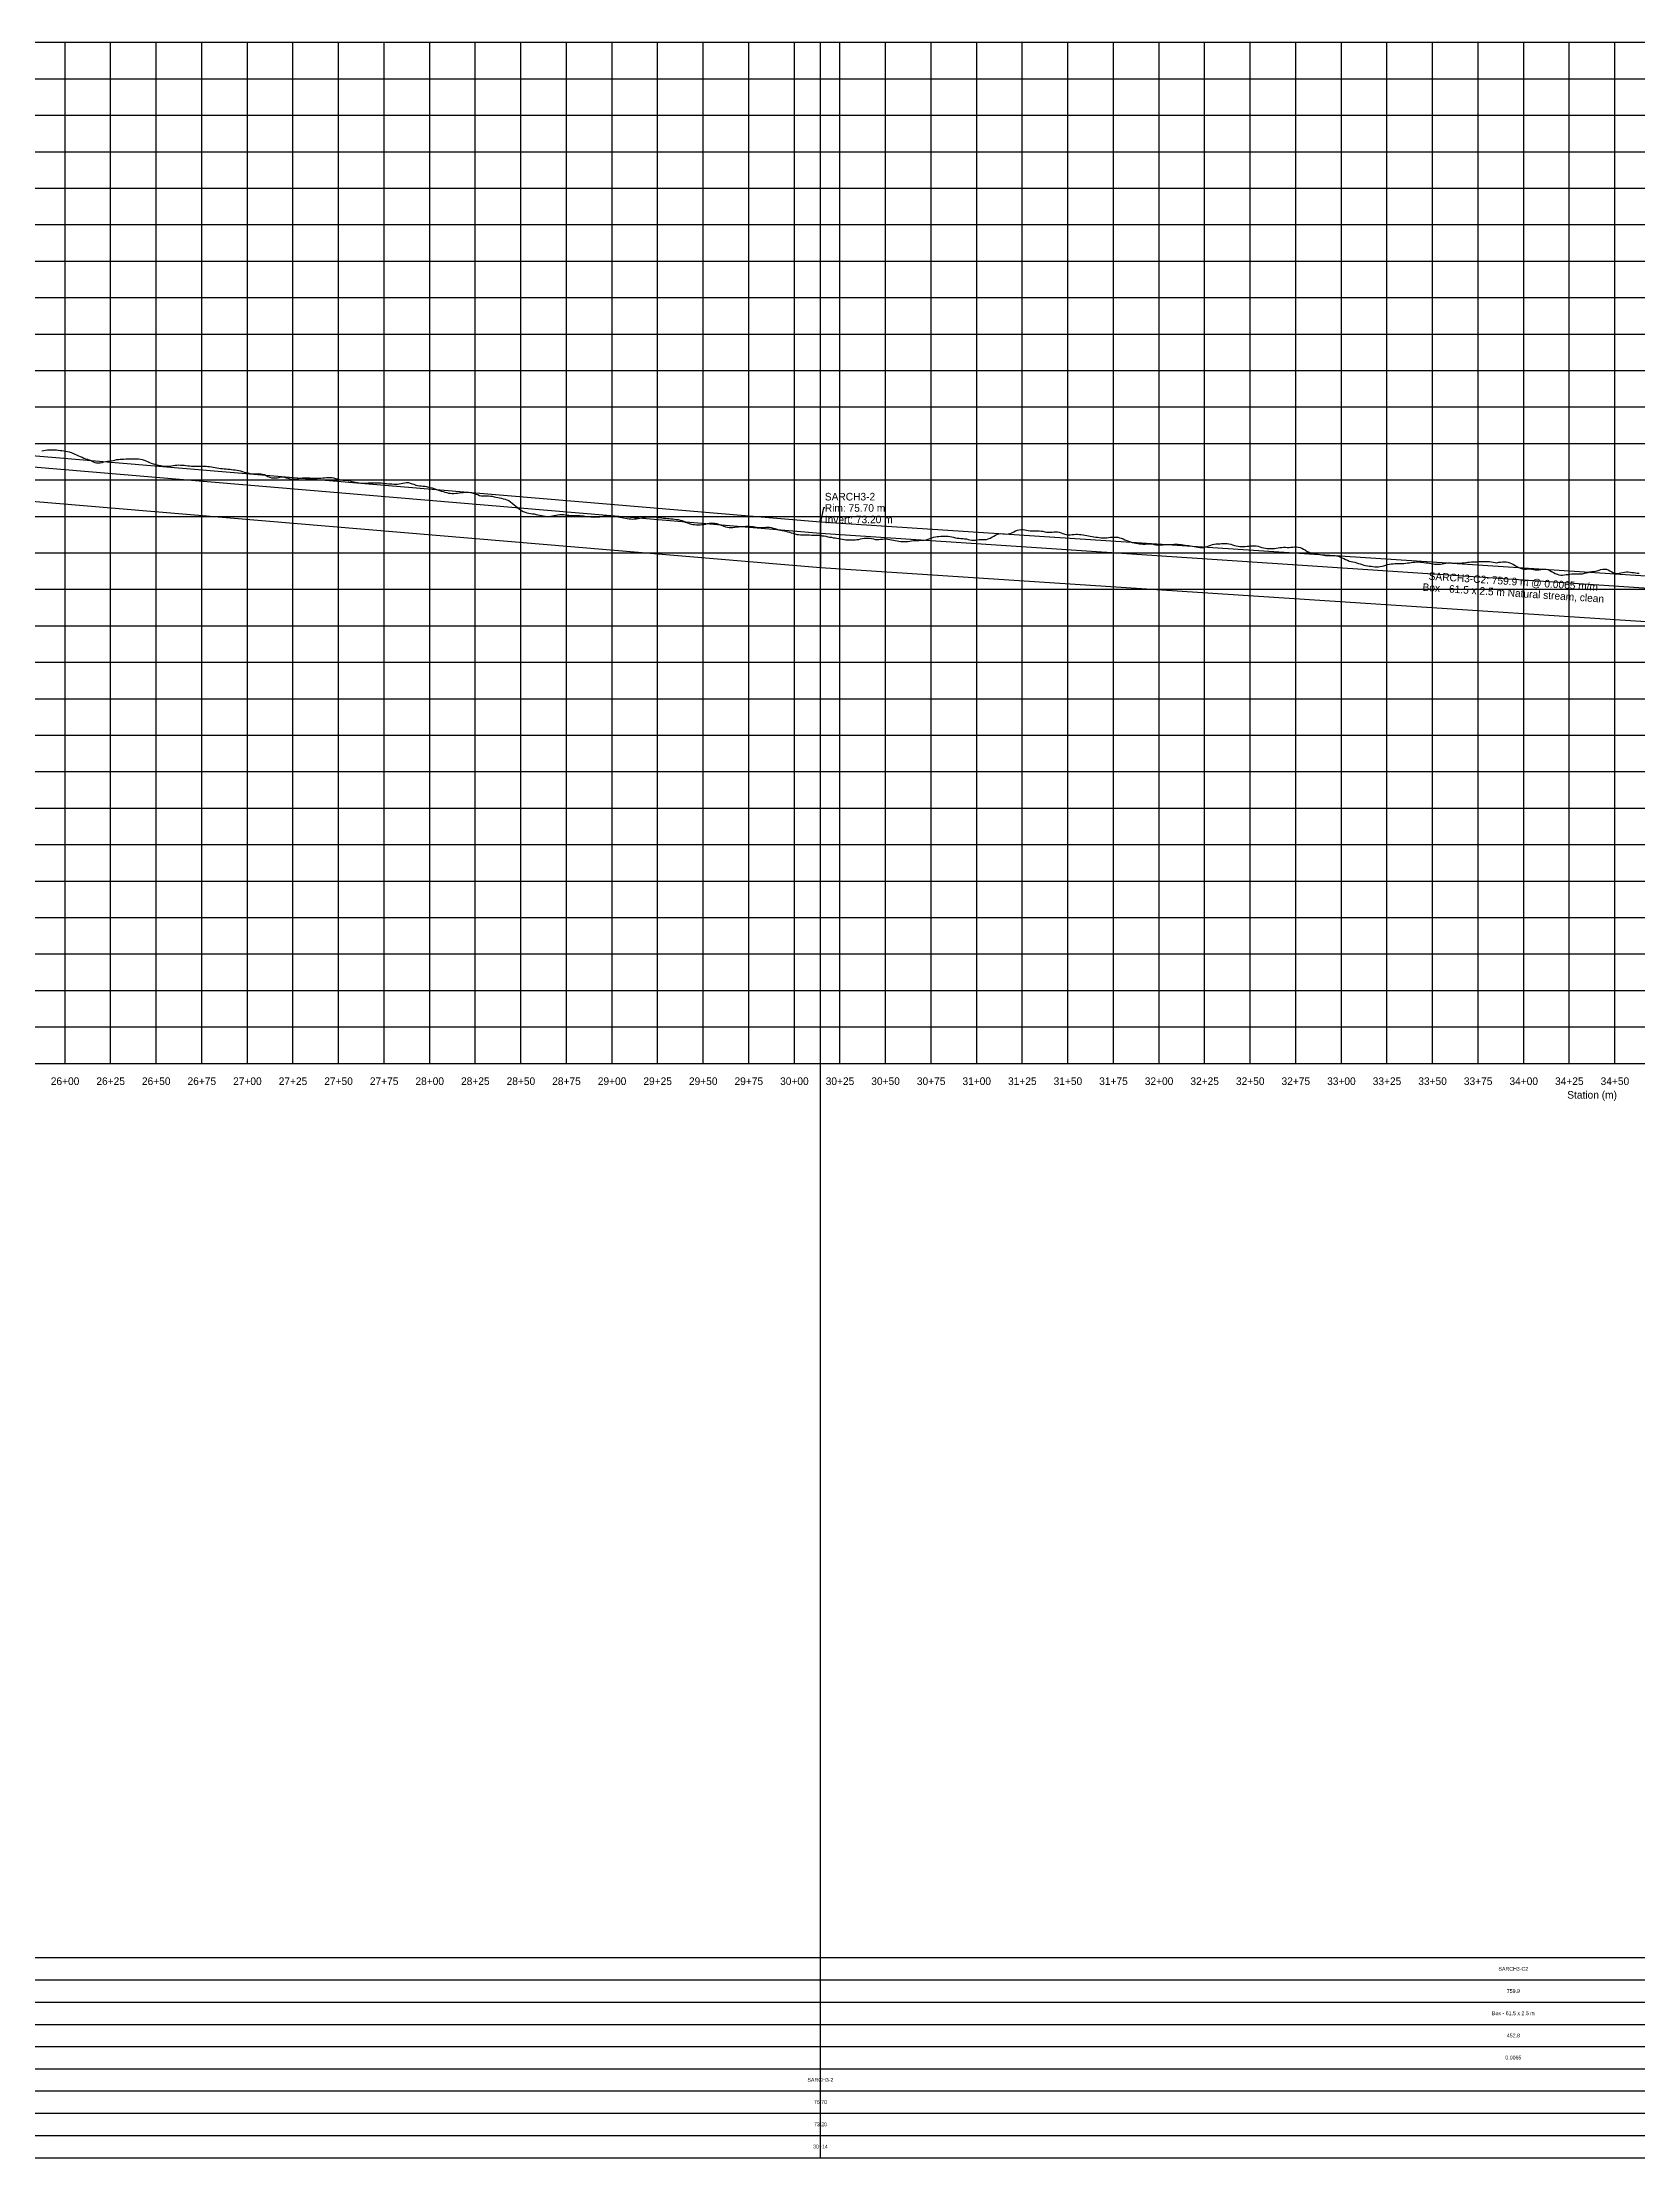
# Model space of a CAD drawing. Extents: x -64 to 6906, y -140 to 1027.
# Drawn here: x 2588 to 3462, y -140 to 1020 of the extents above; entities that cross this region are included whole.
import ezdxf
from ezdxf.enums import TextEntityAlignment as Align

# ---------------------------------------------------------------- set-up
doc = ezdxf.new("R2010")
doc.units = 0
for name, color, linetype in [('Annotation', 7, 'Continuous'), ('Annotation_Table', 254, 'Continuous'), ('Crown', 7, 'Continuous'), ('Grid', 254, 'Continuous'), ('Grid_Text', 7, 'Continuous'), ('Ground_Elevation', 3, 'Continuous'), ('Hydraulic_Grade', 5, 'Continuous'), ('Invert', 7, 'Continuous'), ('Structure', 7, 'Continuous')]:
    doc.layers.add(name, color=color, linetype=linetype)

msp = doc.modelspace()

# ---------------------------------------------------------------- linework, layer by layer
at = {"layer": 'Annotation', "color": 0}
msp.add_lwpolyline([(3014.3, 757), (3014.1, 758), (3014.9, 757.8)], close=True, dxfattribs=at)
msp.add_lwpolyline([(3016.7, 764.6), (3016, 764.6), (3014.3, 757)], dxfattribs=at)
at = {"layer": 'Annotation_Table', "color": 254}
for points in [[(3014.3, -140.2), (3014.3, 1020)], [(-25, -30.5), (6874.9, -30.5)], [(-25, -42.7), (6874.9, -42.7)], [(-25, -54.9), (6874.9, -54.9)], [(-25, -67.1), (6874.9, -67.1)], [(-25, -79.2), (6874.9, -79.2)], [(-25, -91.4), (6874.9, -91.4)], [(-25, -103.6), (6874.9, -103.6)], [(-25, -115.8), (6874.9, -115.8)], [(-25, -128), (6874.9, -128)], [(-25, -140.2), (6874.9, -140.2)]]:
    msp.add_lwpolyline(points, dxfattribs=at)
at = {"layer": 'Crown', "color": 0}
for points in [[(0, 1010.5), (3014.3, 757)], [(3014.3, 757), (3014.3, 757)], [(3014.3, 757), (3774.2, 707.3)]]:
    msp.add_lwpolyline(points, dxfattribs=at)
at = {"layer": 'Grid', "color": 254}
for points in [[(-25, 1020), (6875, 1020)], [(2600, 460), (2600, 1020)], [(2625, 460), (2625, 1020)], [(2650, 460), (2650, 1020)], [(2675, 460), (2675, 1020)], [(2700, 460), (2700, 1020)], [(2725, 460), (2725, 1020)], [(2750, 460), (2750, 1020)], [(2775, 460), (2775, 1020)], [(2800, 460), (2800, 1020)], [(2825, 460), (2825, 1020)], [(2850, 460), (2850, 1020)], [(2875, 460), (2875, 1020)], [(2900, 460), (2900, 1020)], [(2925, 460), (2925, 1020)], [(2950, 460), (2950, 1020)], [(2975, 460), (2975, 1020)], [(3000, 460), (3000, 1020)], [(3025, 460), (3025, 1020)], [(3050, 460), (3050, 1020)], [(3075, 460), (3075, 1020)], [(3100, 460), (3100, 1020)], [(3125, 460), (3125, 1020)], [(3150, 460), (3150, 1020)], [(3175, 460), (3175, 1020)], [(3200, 460), (3200, 1020)], [(3225, 460), (3225, 1020)], [(3250, 460), (3250, 1020)], [(3275, 460), (3275, 1020)], [(3300, 460), (3300, 1020)], [(3325, 460), (3325, 1020)], [(3350, 460), (3350, 1020)], [(3375, 460), (3375, 1020)], [(3400, 460), (3400, 1020)], [(3425, 460), (3425, 1020)], [(3450, 460), (3450, 1020)], [(-25, 1000), (6875, 1000)], [(-25, 980), (6875, 980)], [(-25, 960), (6875, 960)], [(-25, 940), (6875, 940)], [(-25, 920), (6875, 920)], [(-25, 900), (6875, 900)], [(-25, 880), (6875, 880)], [(-25, 860), (6875, 860)], [(-25, 840), (6875, 840)], [(-25, 820), (6875, 820)], [(-25, 800), (6875, 800)], [(-25, 780), (6875, 780)], [(-25, 760), (6875, 760)], [(-25, 740), (6875, 740)], [(-25, 720), (6875, 720)], [(-25, 700), (6875, 700)], [(-25, 680), (6875, 680)], [(-25, 660), (6875, 660)], [(-25, 640), (6875, 640)], [(-25, 620), (6875, 620)], [(-25, 600), (6875, 600)], [(-25, 580), (6875, 580)], [(-25, 560), (6875, 560)], [(-25, 540), (6875, 540)], [(-25, 520), (6875, 520)], [(-25, 500), (6875, 500)], [(-25, 480), (6875, 480)], [(-25, 460), (6875, 460)]]:
    msp.add_lwpolyline(points, dxfattribs=at)
at = {"layer": 'Ground_Elevation', "color": 3}
msp.add_lwpolyline([(2587.3, 796), (2588.3, 796.2), (2589.3, 796.3), (2590.3, 796.4), (2591.3, 796.5), (2592.3, 796.5), (2593.3, 796.5), (2594.3, 796.5), (2595.3, 796.4), (2596.3, 796.3), (2597.3, 796.2), (2598.3, 796.1), (2599.3, 796), (2600.3, 795.8), (2601.3, 795.6), (2602.3, 795.4), (2603.3, 795), (2604.3, 794.6), (2605.3, 794.2), (2606.3, 793.7), (2607.3, 793.2), (2608.3, 792.8), (2609.3, 792.4), (2610.3, 791.9), (2611.3, 791.6), (2612.3, 791.3), (2613.3, 791), (2614.3, 790.6), (2615.3, 790), (2616.3, 789.6), (2617.3, 789.3), (2618.3, 789.3), (2619.3, 789.4), (2620.3, 789.6), (2621.3, 789.9), (2622.3, 790.1), (2623.3, 790.2), (2624.3, 790.3), (2625.3, 790.5), (2626.3, 790.7), (2627.3, 790.9), (2628.3, 791.1), (2629.3, 791.2), (2630.3, 791.3), (2631.3, 791.4), (2632.3, 791.4), (2633.3, 791.5), (2634.3, 791.5), (2635.3, 791.5), (2636.3, 791.5), (2637.3, 791.5), (2638.3, 791.6), (2639.3, 791.6), (2640.3, 791.6), (2641.3, 791.4), (2642.3, 791.2), (2643.3, 790.8), (2644.3, 790.4), (2645.3, 790), (2646.3, 789.6), (2647.3, 789.2), (2648.3, 788.9), (2649.3, 788.6), (2650.3, 788.3), (2651.3, 788.1), (2652.3, 787.9), (2653.3, 787.7), (2654.3, 787.6), (2655.3, 787.5), (2656.3, 787.5), (2657.3, 787.6), (2658.3, 787.7), (2659.3, 787.9), (2660.3, 788), (2661.3, 788.1), (2662.3, 788.2), (2663.3, 788.1), (2664.3, 788.1), (2665.3, 788), (2666.3, 787.9), (2667.3, 787.8), (2668.3, 787.7), (2669.3, 787.6), (2670.3, 787.5), (2671.3, 787.5), (2672.3, 787.5), (2673.3, 787.5), (2674.3, 787.6), (2675.3, 787.6), (2676.3, 787.6), (2677.3, 787.5), (2678.3, 787.4), (2679.3, 787.3), (2680.3, 787.1), (2681.3, 786.9), (2682.3, 786.8), (2683.3, 786.6), (2684.3, 786.5), (2685.3, 786.3), (2686.3, 786.2), (2687.3, 786.1), (2688.3, 786), (2689.3, 785.9), (2690.3, 785.8), (2691.3, 785.7), (2692.3, 785.6), (2693.3, 785.5), (2694.3, 785.3), (2695.3, 785.1), (2696.3, 784.9), (2697.3, 784.6), (2698.3, 784.3), (2699.3, 784), (2700.3, 783.8), (2701.3, 783.5), (2702.3, 783.4), (2703.3, 783.3), (2704.3, 783.3), (2705.3, 783.4), (2706.3, 783.5), (2707.3, 783.4), (2708.3, 783.2), (2709.3, 782.9), (2710.3, 782.4), (2711.3, 781.9), (2712.3, 781.5), (2713.3, 781.2), (2714.3, 781.1), (2715.3, 781.1), (2716.3, 781.2), (2717.3, 781.4), (2718.3, 781.6), (2719.3, 781.6), (2720.3, 781.5), (2721.3, 781.2), (2722.3, 780.9), (2723.3, 780.6), (2724.3, 780.4), (2725.3, 780.4), (2726.3, 780.4), (2727.3, 780.5), (2728.3, 780.7), (2729.3, 780.9), (2730.3, 781.1), (2731.3, 781.2), (2732.3, 781.2), (2733.3, 781.2), (2734.3, 781.1), (2735.3, 781), (2736.3, 780.9), (2737.3, 780.9), (2738.3, 780.9), (2739.3, 780.9), (2740.3, 781), (2741.3, 781.1), (2742.3, 781.1), (2743.3, 781.3), (2744.3, 781.4), (2745.3, 781.4), (2746.3, 781.3), (2747.3, 781.1), (2748.3, 780.8), (2749.3, 780.5), (2750.3, 780.2), (2751.3, 780), (2752.3, 779.9), (2753.3, 779.8), (2754.3, 779.8), (2755.3, 779.7), (2756.3, 779.5), (2757.3, 779.2), (2758.3, 779), (2759.3, 778.8), (2760.3, 778.5), (2761.3, 778.4), (2762.3, 778.2), (2763.3, 778.2), (2764.3, 778.2), (2765.3, 778.2), (2766.3, 778.3), (2767.3, 778.3), (2768.3, 778.4), (2769.3, 778.4), (2770.3, 778.4), (2771.3, 778.4), (2772.3, 778.4), (2773.3, 778.3), (2774.3, 778.2), (2775.3, 778.1), (2776.3, 778), (2777.3, 777.9), (2778.3, 777.8), (2779.3, 777.8), (2780.3, 777.7), (2781.3, 777.6), (2782.3, 777.7), (2783.3, 777.8), (2784.3, 778), (2785.3, 778.2), (2786.3, 778.4), (2787.3, 778.5), (2788.3, 778.5), (2789.3, 778.2), (2790.3, 777.9), (2791.3, 777.6), (2792.3, 777.2), (2793.3, 777), (2794.3, 776.8), (2795.3, 776.7), (2796.3, 776.6), (2797.3, 776.5), (2798.3, 776.3), (2799.3, 776.1), (2800.3, 775.9), (2801.3, 775.6), (2802.3, 775.2), (2803.3, 774.9), (2804.3, 774.5), (2805.3, 774.2), (2806.3, 773.8), (2807.3, 773.6), (2808.3, 773.3), (2809.3, 773.1), (2810.3, 772.8), (2811.3, 772.7), (2812.3, 772.6), (2813.3, 772.6), (2814.3, 772.7), (2815.3, 772.8), (2816.3, 772.9), (2817.3, 773), (2818.3, 773.1), (2819.3, 773.2), (2820.3, 773.2), (2821.3, 773.2), (2822.3, 773.1), (2823.3, 772.9), (2824.3, 772.6), (2825.3, 772.2), (2826.3, 771.9), (2827.3, 771.5), (2828.3, 771.3), (2829.3, 771.2), (2830.3, 771.2), (2831.3, 771.2), (2832.3, 771.2), (2833.3, 771.1), (2834.3, 771), (2835.3, 770.8), (2836.3, 770.6), (2837.3, 770.3), (2838.3, 770.1), (2839.3, 769.9), (2840.3, 769.7), (2841.3, 769.5), (2842.3, 769.1), (2843.3, 768.7), (2844.3, 768), (2845.3, 767.2), (2846.3, 766.4), (2847.3, 765.5), (2848.3, 764.6), (2849.3, 763.9), (2850.3, 763.2), (2851.3, 762.7), (2852.3, 762.3), (2853.3, 762), (2854.3, 761.8), (2855.3, 761.6), (2856.3, 761.4), (2857.3, 761.3), (2858.3, 761.1), (2859.3, 760.9), (2860.3, 760.7), (2861.3, 760.5), (2862.3, 760.2), (2863.3, 760.1), (2864.3, 760), (2865.3, 760), (2866.3, 760.1), (2867.3, 760.3), (2868.3, 760.5), (2869.3, 760.7), (2870.3, 760.9), (2871.3, 761), (2872.3, 761.1), (2873.3, 761), (2874.3, 760.9), (2875.3, 760.7), (2876.3, 760.6), (2877.3, 760.4), (2878.3, 760.4), (2879.3, 760.4), (2880.3, 760.4), (2881.3, 760.4), (2882.3, 760.4), (2883.3, 760.3), (2884.3, 760.2), (2885.3, 760.1), (2886.3, 760), (2887.3, 759.9), (2888.3, 759.8), (2889.3, 759.7), (2890.3, 759.6), (2891.3, 759.7), (2892.3, 759.7), (2893.3, 759.8), (2894.3, 760), (2895.3, 760.1), (2896.3, 760.2), (2897.3, 760.3), (2898.3, 760.2), (2899.3, 760.2), (2900.3, 760.1), (2901.3, 760), (2902.3, 759.9), (2903.3, 759.7), (2904.3, 759.6), (2905.3, 759.4), (2906.3, 759.2), (2907.3, 759), (2908.3, 758.8), (2909.3, 758.7), (2910.3, 758.6), (2911.3, 758.5), (2912.3, 758.6), (2913.3, 758.7), (2914.3, 758.8), (2915.3, 759), (2916.3, 759.2), (2917.3, 759.4), (2918.3, 759.6), (2919.3, 759.7), (2920.3, 759.8), (2921.3, 759.8), (2922.3, 759.8), (2923.3, 759.7), (2924.3, 759.5), (2925.3, 759.4), (2926.3, 759.3), (2927.3, 759.2), (2928.3, 759.1), (2929.3, 759), (2930.3, 758.9), (2931.3, 758.8), (2932.3, 758.7), (2933.3, 758.6), (2934.3, 758.5), (2935.3, 758.3), (2936.3, 758.2), (2937.3, 758), (2938.3, 757.7), (2939.3, 757.3), (2940.3, 756.9), (2941.3, 756.5), (2942.3, 756.1), (2943.3, 755.8), (2944.3, 755.6), (2945.3, 755.5), (2946.3, 755.4), (2947.3, 755.4), (2948.3, 755.4), (2949.3, 755.5), (2950.3, 755.6), (2951.3, 755.8), (2952.3, 756.1), (2953.3, 756.3), (2954.3, 756.4), (2955.3, 756.3), (2956.3, 756.2), (2957.3, 756), (2958.3, 755.7), (2959.3, 755.3), (2960.3, 754.9), (2961.3, 754.6), (2962.3, 754.3), (2963.3, 754.1), (2964.3, 753.9), (2965.3, 753.9), (2966.3, 753.9), (2967.3, 754), (2968.3, 754.2), (2969.3, 754.3), (2970.3, 754.4), (2971.3, 754.5), (2972.3, 754.5), (2973.3, 754.6), (2974.3, 754.6), (2975.3, 754.6), (2976.3, 754.5), (2977.3, 754.4), (2978.3, 754.2), (2979.3, 754), (2980.3, 753.9), (2981.3, 753.8), (2982.3, 753.9), (2983.3, 753.9), (2984.3, 754), (2985.3, 754), (2986.3, 754), (2987.3, 753.8), (2988.3, 753.5), (2989.3, 753.3), (2990.3, 753), (2991.3, 752.7), (2992.3, 752.5), (2993.3, 752.2), (2994.3, 752), (2995.3, 751.8), (2996.3, 751.5), (2997.3, 751.3), (2998.3, 751), (2999.3, 750.7), (3000.3, 750.4), (3001.3, 750.1), (3002.3, 750), (3003.3, 749.9), (3004.3, 749.9), (3005.3, 749.9), (3006.3, 749.9), (3007.3, 749.8), (3008.3, 749.8), (3009.3, 749.7), (3010.3, 749.6), (3011.3, 749.6), (3012.3, 749.6), (3013.3, 749.6), (3014.3, 749.6), (3015.3, 749.4), (3016.3, 749.3), (3017.3, 749.1), (3018.3, 748.8), (3019.3, 748.6), (3020.3, 748.5), (3021.3, 748.3), (3022.3, 748.2), (3023.3, 748), (3024.3, 747.9), (3025.3, 747.7), (3026.3, 747.5), (3027.3, 747.3), (3028.3, 747.2), (3029.3, 747.1), (3030.3, 747.1), (3031.3, 747.2), (3032.3, 747.2), (3033.3, 747.2), (3034.3, 747.3), (3035.3, 747.4), (3036.3, 747.6), (3037.3, 747.8), (3038.3, 748), (3039.3, 748.1), (3040.3, 748.1), (3041.3, 748), (3042.3, 747.8), (3043.3, 747.6), (3044.3, 747.4), (3045.3, 747.4), (3046.3, 747.4), (3047.3, 747.5), (3048.3, 747.5), (3049.3, 747.6), (3050.3, 747.6), (3051.3, 747.5), (3052.3, 747.4), (3053.3, 747.2), (3054.3, 747), (3055.3, 746.8), (3056.3, 746.6), (3057.3, 746.4), (3058.3, 746.3), (3059.3, 746.2), (3060.3, 746.2), (3061.3, 746.2), (3062.3, 746.3), (3063.3, 746.4), (3064.3, 746.6), (3065.3, 746.7), (3066.3, 746.8), (3067.3, 746.8), (3068.3, 746.8), (3069.3, 746.9), (3070.3, 746.9), (3071.3, 747), (3072.3, 747.2), (3073.3, 747.5), (3074.3, 747.8), (3075.3, 748.2), (3076.3, 748.5), (3077.3, 748.8), (3078.3, 748.9), (3079.3, 749), (3080.3, 749.1), (3081.3, 749.2), (3082.3, 749.2), (3083.3, 749.2), (3084.3, 749.2), (3085.3, 749), (3086.3, 748.8), (3087.3, 748.5), (3088.3, 748.3), (3089.3, 748.1), (3090.3, 748), (3091.3, 747.9), (3092.3, 747.8), (3093.3, 747.7), (3094.3, 747.6), (3095.3, 747.4), (3096.3, 747.2), (3097.3, 747), (3098.3, 746.9), (3099.3, 747), (3100.3, 747.1), (3101.3, 747.3), (3102.3, 747.4), (3103.3, 747.4), (3104.3, 747.4), (3105.3, 747.4), (3106.3, 747.6), (3107.3, 748), (3108.3, 748.5), (3109.3, 749.1), (3110.3, 749.7), (3111.3, 750.2), (3112.3, 750.5), (3113.3, 750.6), (3114.3, 750.5), (3115.3, 750.4), (3116.3, 750.3), (3117.3, 750.4), (3118.3, 750.6), (3119.3, 751), (3120.3, 751.5), (3121.3, 752), (3122.3, 752.5), (3123.3, 752.7), (3124.3, 752.8), (3125.3, 752.8), (3126.3, 752.6), (3127.3, 752.5), (3128.3, 752.2), (3129.3, 752.1), (3130.3, 752), (3131.3, 752), (3132.3, 752), (3133.3, 752), (3134.3, 752), (3135.3, 751.9), (3136.3, 751.8), (3137.3, 751.5), (3138.3, 751.4), (3139.3, 751.3), (3140.3, 751.3), (3141.3, 751.4), (3142.3, 751.6), (3143.3, 751.6), (3144.3, 751.6), (3145.3, 751.4), (3146.3, 751), (3147.3, 750.6), (3148.3, 750.3), (3149.3, 750.1), (3150.3, 749.9), (3151.3, 749.9), (3152.3, 750), (3153.3, 750.1), (3154.3, 750.2), (3155.3, 750.2), (3156.3, 750.1), (3157.3, 750), (3158.3, 749.8), (3159.3, 749.7), (3160.3, 749.5), (3161.3, 749.4), (3162.3, 749.2), (3163.3, 749), (3164.3, 748.8), (3165.3, 748.6), (3166.3, 748.5), (3167.3, 748.4), (3168.3, 748.3), (3169.3, 748.2), (3170.3, 748.3), (3171.3, 748.3), (3172.3, 748.4), (3173.3, 748.5), (3174.3, 748.6), (3175.3, 748.6), (3176.3, 748.6), (3177.3, 748.5), (3178.3, 748.3), (3179.3, 748), (3180.3, 747.6), (3181.3, 747.2), (3182.3, 746.8), (3183.3, 746.4), (3184.3, 746), (3185.3, 745.7), (3186.3, 745.5), (3187.3, 745.3), (3188.3, 745.1), (3189.3, 745), (3190.3, 744.9), (3191.3, 744.8), (3192.3, 744.8), (3193.3, 744.9), (3194.3, 744.9), (3195.3, 744.9), (3196.3, 744.9), (3197.3, 744.6), (3198.3, 744.4), (3199.3, 744.4), (3200.3, 744.3), (3201.3, 744.4), (3202.3, 744.4), (3203.3, 744.5), (3204.3, 744.5), (3205.3, 744.5), (3206.3, 744.6), (3207.3, 744.6), (3208.3, 744.7), (3209.3, 744.8), (3210.3, 744.7), (3211.3, 744.6), (3212.3, 744.5), (3213.3, 744.3), (3214.3, 744.2), (3215.3, 744.1), (3216.3, 744), (3217.3, 743.9), (3218.3, 743.7), (3219.3, 743.5), (3220.3, 743.2), (3221.3, 743.1), (3222.3, 743), (3223.3, 742.9), (3224.3, 743), (3225.3, 743.2), (3226.3, 743.5), (3227.3, 743.9), (3228.3, 744.2), (3229.3, 744.5), (3230.3, 744.7), (3231.3, 744.9), (3232.3, 745), (3233.3, 745), (3234.3, 745.1), (3235.3, 745.1), (3236.3, 745.2), (3237.3, 745.1), (3238.3, 744.9), (3239.3, 744.7), (3240.3, 744.4), (3241.3, 744.1), (3242.3, 743.8), (3243.3, 743.6), (3244.3, 743.4), (3245.3, 743.4), (3246.3, 743.4), (3247.3, 743.5), (3248.3, 743.6), (3249.3, 743.7), (3250.3, 743.8), (3251.3, 743.9), (3252.3, 743.9), (3253.3, 743.8), (3254.3, 743.6), (3255.3, 743.3), (3256.3, 742.9), (3257.3, 742.7), (3258.3, 742.5), (3259.3, 742.4), (3260.3, 742.3), (3261.3, 742.3), (3262.3, 742.4), (3263.3, 742.4), (3264.3, 742.5), (3265.3, 742.7), (3266.3, 742.9), (3267.3, 743), (3268.3, 743.1), (3269.3, 743.1), (3270.3, 743), (3271.3, 743), (3272.3, 743.1), (3273.3, 743.1), (3274.3, 743.2), (3275.3, 743.2), (3276.3, 743.1), (3277.3, 742.9), (3278.3, 742.5), (3279.3, 742), (3280.3, 741.4), (3281.3, 740.8), (3282.3, 740.4), (3283.3, 740), (3284.3, 739.8), (3285.3, 739.6), (3286.3, 739.4), (3287.3, 739.3), (3288.3, 739.1), (3289.3, 738.9), (3290.3, 738.7), (3291.3, 738.6), (3292.3, 738.5), (3293.3, 738.5), (3294.3, 738.5), (3295.3, 738.5), (3296.3, 738.5), (3297.3, 738.4), (3298.3, 738.1), (3299.3, 737.8), (3300.3, 737.3), (3301.3, 736.8), (3302.3, 736.3), (3303.3, 735.9), (3304.3, 735.5), (3305.3, 735.3), (3306.3, 735.1), (3307.3, 734.8), (3308.3, 734.6), (3309.3, 734.2), (3310.3, 733.9), (3311.3, 733.6), (3312.3, 733.2), (3313.3, 733), (3314.3, 732.8), (3315.3, 732.6), (3316.3, 732.6), (3317.3, 732.5), (3318.3, 732.4), (3319.3, 732.4), (3320.3, 732.4), (3321.3, 732.5), (3322.3, 732.7), (3323.3, 732.9), (3324.3, 733.3), (3325.3, 733.6), (3326.3, 733.8), (3327.3, 734), (3328.3, 734), (3329.3, 734.1), (3330.3, 734.1), (3331.3, 734.1), (3332.3, 734.1), (3333.3, 734.2), (3334.3, 734.2), (3335.3, 734.4), (3336.3, 734.5), (3337.3, 734.6), (3338.3, 734.7), (3339.3, 734.8), (3340.3, 734.9), (3341.3, 735), (3342.3, 735), (3343.3, 734.9), (3344.3, 734.8), (3345.3, 734.7), (3346.3, 734.6), (3347.3, 734.5), (3348.3, 734.3), (3349.3, 734.2), (3350.3, 734), (3351.3, 733.8), (3352.3, 733.7), (3353.3, 733.7), (3354.3, 733.8), (3355.3, 734), (3356.3, 734.2), (3357.3, 734.3), (3358.3, 734.5), (3359.3, 734.5), (3360.3, 734.5), (3361.3, 734.4), (3362.3, 734.3), (3363.3, 734.3), (3364.3, 734.3), (3365.3, 734.4), (3366.3, 734.5), (3367.3, 734.6), (3368.3, 734.7), (3369.3, 734.9), (3370.3, 734.9), (3371.3, 735), (3372.3, 735), (3373.3, 735), (3374.3, 735.1), (3375.3, 735.2), (3376.3, 735.3), (3377.3, 735.3), (3378.3, 735.3), (3379.3, 735.3), (3380.3, 735.2), (3381.3, 735.2), (3382.3, 735), (3383.3, 734.8), (3384.3, 734.7), (3385.3, 734.6), (3386.3, 734.8), (3387.3, 734.9), (3388.3, 735.1), (3389.3, 735.1), (3390.3, 735), (3391.3, 734.8), (3392.3, 734.5), (3393.3, 734.1), (3394.3, 733.6), (3395.3, 733.1), (3396.3, 732.5), (3397.3, 731.9), (3398.3, 731.5), (3399.3, 731.2), (3400.3, 731.1), (3401.3, 731.1), (3402.3, 731.2), (3403.3, 731.2), (3404.3, 731.1), (3405.3, 730.8), (3406.3, 730.7), (3407.3, 730.6), (3408.3, 730.7), (3409.3, 730.9), (3410.3, 731.1), (3411.3, 731.1), (3412.3, 731.1), (3413.3, 730.8), (3414.3, 730.3), (3415.3, 729.8), (3416.3, 729.2), (3417.3, 728.7), (3418.3, 728.3), (3419.3, 728), (3420.3, 727.8), (3421.3, 727.8), (3422.3, 727.9), (3423.3, 728.1), (3424.3, 728.2), (3425.3, 728.3), (3426.3, 728.5), (3427.3, 728.5), (3428.3, 728.5), (3429.3, 728.4), (3430.3, 728.4), (3431.3, 728.4), (3432.3, 728.5), (3433.3, 728.8), (3434.3, 729), (3435.3, 729.3), (3436.3, 729.6), (3437.3, 729.7), (3438.3, 729.8), (3439.3, 730), (3440.3, 730.2), (3441.3, 730.5), (3442.3, 730.9), (3443.3, 731.1), (3444.3, 731.1), (3445.3, 731), (3446.3, 730.6), (3447.3, 730.1), (3448.3, 729.6), (3449.3, 729.1), (3450.3, 728.8), (3451.3, 728.7), (3452.3, 728.8), (3453.3, 729), (3454.3, 729.2), (3455.3, 729.4), (3456.3, 729.5), (3457.3, 729.5), (3458.3, 729.4), (3459.3, 729.3), (3460.3, 729.2), (3461.3, 729), (3462.3, 728.9), (3463.3, 728.8)], dxfattribs=at)
at = {"layer": 'Hydraulic_Grade', "color": 5}
for points in [[(0, 1004.7), (3014.3, 750.7)], [(3014.3, 750.7), (3014.3, 750.7)], [(3014.3, 750.7), (3774.2, 700.4)]]:
    msp.add_lwpolyline(points, dxfattribs=at)
at = {"layer": 'Invert', "color": 0}
for points in [[(0, 985.5), (3014.3, 732)], [(3014.3, 732), (3014.3, 732)], [(3014.3, 732), (3774.2, 682.3)]]:
    msp.add_lwpolyline(points, dxfattribs=at)
at = {"layer": 'Structure', "color": 0}
msp.add_lwpolyline([(3014.3, 757), (3014.3, 732)], dxfattribs=at)
msp.add_lwpolyline([(3014.3, 757), (3014.3, 732)], dxfattribs=at)

# ---------------------------------------------------------------- texts
at = {"layer": 'Annotation', "color": 0}
for s, height, p in [('SARCH3-2', 4.17, (3016.7, 770.8)), ('Rim: 75.70 m', 4.167, (3016.7, 764.6)), ('Invert: 73.20 m', 4.167, (3016.7, 758.3))]:
    msp.add_text(s, height=height, dxfattribs=at).set_placement(p, align=Align.MIDDLE_LEFT)
for s, p in [('Box - 61.5 x 2.5 m Natural stream, clean', (3394.3, 718)), ('SARCH3-C2: 759.9 m @ 0.0065 m/m', (3394.3, 724.3))]:
    msp.add_text(s, height=4.167, rotation=356.258, dxfattribs=at).set_placement(p, align=Align.MIDDLE_CENTER)
at = {"layer": 'Annotation_Table', "color": 0}
for s, height, p in [('SARCH3-C2', 2.08, (3394.3, -36.6)), ('759.9', 2.08, (3394.3, -48.8)), ('Box - 61.5 x 2.5 m', 2.083, (3394.3, -61)), ('452.8', 2.08, (3394.3, -73.2)), ('0.0065', 2.08, (3394.3, -85.3)), ('SARCH3-2', 2.08, (3014.3, -97.5)), ('75.70', 2.08, (3014.3, -109.7)), ('73.20', 2.08, (3014.3, -121.9)), ('30+14', 2.08, (3014.3, -134.1))]:
    msp.add_text(s, height=height, dxfattribs=at).set_placement(p, align=Align.MIDDLE_CENTER)
at = {"layer": 'Grid_Text', "color": 0}
for s, height, p in [('26+00', 4.17, (2600, 452.3)), ('26+25', 4.17, (2625, 452.3)), ('26+50', 4.17, (2650, 452.3)), ('26+75', 4.17, (2675, 452.3)), ('27+00', 4.17, (2700, 452.3)), ('27+25', 4.17, (2725, 452.3)), ('27+50', 4.17, (2750, 452.3)), ('27+75', 4.17, (2775, 452.3)), ('28+00', 4.17, (2800, 452.3)), ('28+25', 4.17, (2825, 452.3)), ('28+50', 4.17, (2850, 452.3)), ('28+75', 4.17, (2875, 452.3)), ('29+00', 4.17, (2900, 452.3)), ('29+25', 4.17, (2925, 452.3)), ('29+50', 4.17, (2950, 452.3)), ('29+75', 4.17, (2975, 452.3)), ('30+00', 4.17, (3000, 452.3)), ('30+25', 4.17, (3025, 452.3)), ('30+50', 4.17, (3050, 452.3)), ('30+75', 4.17, (3075, 452.3)), ('31+00', 4.17, (3100, 452.3)), ('31+25', 4.17, (3125, 452.3)), ('31+50', 4.17, (3150, 452.3)), ('31+75', 4.17, (3175, 452.3)), ('32+00', 4.17, (3200, 452.3)), ('32+25', 4.17, (3225, 452.3)), ('32+50', 4.17, (3250, 452.3)), ('32+75', 4.17, (3275, 452.3)), ('33+00', 4.17, (3300, 452.3)), ('33+25', 4.17, (3325, 452.3)), ('33+50', 4.17, (3350, 452.3)), ('33+75', 4.17, (3375, 452.3)), ('34+00', 4.17, (3400, 452.3)), ('34+25', 4.17, (3425, 452.3)), ('Station (m)', 4.167, (3437.5, 444.8)), ('34+50', 4.17, (3450, 452.3))]:
    msp.add_text(s, height=height, dxfattribs=at).set_placement(p, align=Align.TOP_CENTER)

doc.saveas('drawing.dxf')
